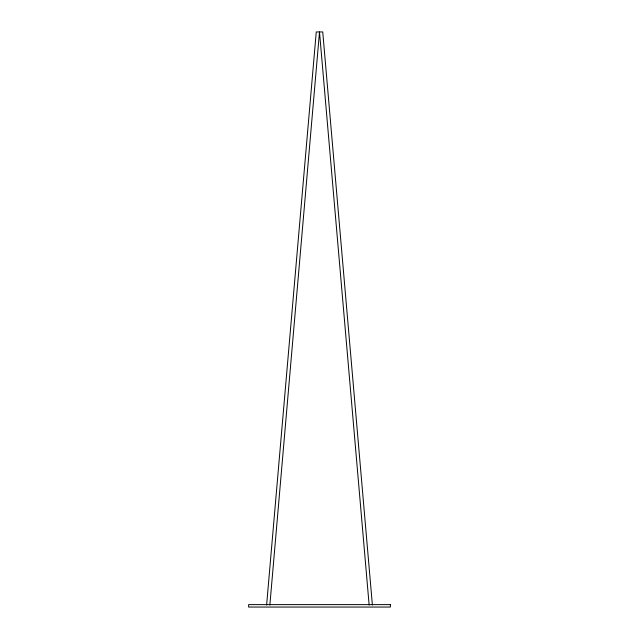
<?xml version="1.0" encoding="UTF-8"?>
<svg xmlns="http://www.w3.org/2000/svg" width="639" height="639" viewBox="0 0 639 639"><rect width="100%" height="100%" fill="white"/><g stroke="black" fill="none" stroke-linecap="round" stroke-linejoin="round"><path stroke-width="0.96" d="M266.615 605.077L316.257 31.95L322.743 31.95L372.385 605.077M269.858 605.077L319.5 31.95L369.142 605.077M390.373 604.622L248.627 604.622L248.627 607.05L390.373 607.05L390.373 604.622"/></g></svg>
